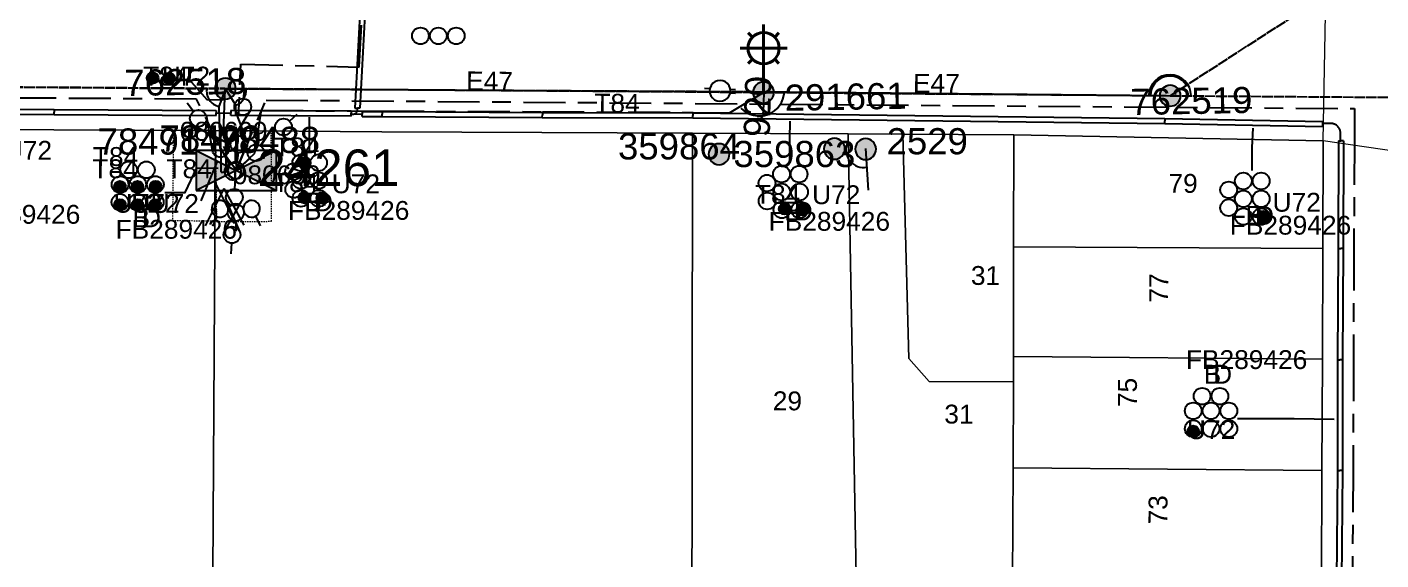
# Model space of a CAD drawing. Header units: metres. Extents: x 315298 to 316343, y 6257802 to 6258556.
# Drawn here: x 315956.2 to 316085.5, y 6258123.5 to 6258174.4 of the extents above; entities that cross this region are included whole.
import ezdxf
from ezdxf.enums import TextEntityAlignment as Align

# ---------------------------------------------------------------- set-up
doc = ezdxf.new("R2010")
doc.units = ezdxf.units.M
for name, pattern in [('Cable Exist OH', [1, 1, 0]), ('Cable Exist UG', [8.2, 4, -1.2, 1.8, -1.2]), ('HIDDEN', [0.375, 0.25, -0.125]), ('HIDDEN2', [0.1875, 0.125, -0.0625])]:
    doc.linetypes.add(name, pattern=pattern)
doc.layers.get('0').update_dxf_attribs({"color": 6})
for name, color, linetype, lineweight in [('Cadastre Buildings_SP_EXT', 9, 'Continuous', 5), ('Cadastre Land Parcels_SP_EXT', 9, 'Continuous', 5), ('Cadastre Other Property_SP_EXT', 9, 'HIDDEN', 5), ('Cadastre Roads_SP_EXT', 9, 'Continuous', 5)]:
    doc.layers.add(name, color=color, linetype=linetype, lineweight=lineweight)
for name, color, linetype in [('Duct_SP_EXT', 7, 'Continuous'), ('Equip_HV_EXT', 7, 'Continuous'), ('Equip_LV_EXT', 7, 'Continuous'), ('Equip_SP_LV_EXT', 7, 'Continuous'), ('Equip_SP_SL_EXT', 7, 'Continuous'), ('Mains_HV_EXT', 7, 'Continuous'), ('Mains_LV_EXT', 7, 'Continuous'), ('Mains_SL_EXT', 7, 'Continuous'), ('Sub_SP_EXT', 7, 'Continuous'), ('SupportsOH_SP_TR_HV_LV_SL_EXT', 7, 'Continuous'), ('Trench_SP_EXT', 7, 'Continuous')]:
    doc.layers.add(name, color=color, linetype=linetype)
doc.styles.add('iecARIAL', font='arial.ttf', dxfattribs={"height": 2})
doc.styles.add('POLE_LABEL', font='arial.ttf')
doc.styles.get("Standard").update_dxf_attribs({"font": 'arial.ttf'})
doc.styles.add('SWITCH_LABEL', font='arial.ttf', dxfattribs={"height": 2.5})

# ---------------------------------------------------------------- blocks, each defined once
blk = doc.blocks.new('SUB_PADMOUNT_EXT')
for points in [[(0, 0), (-3.84, 1.92), (-3.84, -1.92)], [(0, 0), (3.84, 1.92), (3.84, -1.92)]]:
    blk.add_hatch(color=256).paths.add_polyline_path(points)
for p, q in [((3.84, 1.92), (-3.84, -1.92)), ((-3.84, 1.92), (3.84, -1.92))]:
    blk.add_line(p, q)
blk.add_lwpolyline([(-3.84, -1.92), (3.84, -1.92), (3.84, 1.92), (-3.84, 1.92)], close=True)
for tag, height, flags, p in [('ASSET_NUM', 3.5, 8, (2, 2)), ('STREET_CODE', 0.2, 9, (1.5, 0)), ('CONSTRUCTED_VOLTAGE', 0.2, 9, (1.5, -0.2)), ('OPERATING_VOLTAGE', 0.2, 9, (1.5, -0.6)), ('ORIENTATION', 0.2, 9, (1.5, -0.8)), ('OWNED_BY', 0.2, 9, (1.5, -1)), ('OPERATED_BY', 0.2, 9, (1.5, -1.2)), ('NO_PHASES', 0.2, 9, (1.5, -0.4)), ('SECONDARY_VOLTAGE', 0.2, 9, (1.5, -1.6)), ('STATE', 0.2, 9, (1.5, -1.8)), ('SUBSTATION_TYPE', 0.2, 9, (1.5, -2.2)), ('MAINTAINED_BY', 0.2, 9, (1.5, -1.4)), ('PARENT', 0.2, 9, (1.5, -2)), ('USAGE', 0.2, 9, (1.5, -2.4)), ('LEGEND', 0.2, 9, (1.5, -2.6)), ('STREETNAME', 0.2, 9, (1.5, -3)), ('SUBURB', 0.2, 9, (1.5, -3.2)), ('Z', 0.2, 1, (1.5, -3.6)), ('LOCATION', 0.2, 9, (1.5, -2.8)), ('NOTES', 0.2, 9, (1.5, -3.4))]:
    blk.add_attdef(tag, text='', height=height, dxfattribs=dict(flags=flags)).set_placement(p, align=Align.MIDDLE_LEFT)
blk = doc.blocks.new('DUCT_EXT')
blk.add_circle((0, 0.8), 0.8)
at = {"flags": 1}
blk.add_attdef('Z', (0, 0), '', height=0.2, dxfattribs=at)
at = {"flags": 9}
for tag, p in [('DUCT_CODE', (0, 0)), ('XSECT_TYPE', (0, -0.2)), ('STATE', (0, -0.6)), ('FB_REFERENCE', (0, -0.4)), ('NOTES', (0, -0.8))]:
    blk.add_attdef(tag, text='', height=0.2, dxfattribs=at).set_placement(p, align=Align.MIDDLE_LEFT)
blk = doc.blocks.new('LV_OH_LINKS_OPEN_EXT')
for p, q in [((-0.17, 4.97), (-0.17, 5.46)), ((0.17, 4.97), (0.17, 5.46)), ((-0.17, 3), (-0.17, 2.5)), ((0.17, 3), (0.17, 2.5))]:
    blk.add_line(p, q)
blk.add_lwpolyline([(0, 2.99, 1), (0, 4.98, 1)], format="xyb", close=True)
at = {"flags": 9}
for tag, p in [('ACTUAL_STATUS', (0, 0)), ('CONSTRUCTED_VOLTAGE', (0, -0.2)), ('OPERATING_VOLTAGE', (0, -0.6)), ('ORIENTATION', (0, -0.8)), ('OWNED_BY', (0, -1)), ('STATE', (0, -1.2)), ('NO_PHASES', (0, -0.4)), ('SWITCH_TYPE', (0, -1.4)), ('USAGE', (0, -1.6)), ('LEGEND', (0, -1.8)), ('NOTES', (0, -2))]:
    blk.add_attdef(tag, text='', height=0.2, dxfattribs=at).set_placement(p, align=Align.MIDDLE_LEFT)
at = {"flags": 1}
blk.add_attdef('Z', (0, 0), '', height=0.2, dxfattribs=at)
blk = doc.blocks.new('SL_LANTERN_EXT')
at = {"lineweight": 40}
for p, q in [((-1.46, 5.68), (-1.06, 5.28)), ((0, 1.97), (0, 6.47)), ((1.46, 5.68), (1.06, 5.28)), ((-2.25, 4.22), (2.25, 4.22)), ((-1.46, 2.76), (-1.06, 3.16)), ((0, 0), (0, 2.72)), ((1.46, 2.76), (1.06, 3.16))]:
    blk.add_line(p, q, dxfattribs=at)
blk.add_circle((0, 4.22), 1.5, dxfattribs=at)
at = {"style": 'iecARIAL', "flags": 8}
blk.add_attdef('ASSET_NUM', (1.5, 1.5), '', height=2.5, dxfattribs=at)
for tag, p, height, flags in [('CONSTRUCTED_VOLTAGE', (0.98, -0.65), 0.2, 9), ('CONTROL_TYPE', (0.98, -0.85), 0.2, 9), ('LANTERN_PURPOSE', (0.98, -1.05), 0.2, 9), ('LANTERN_TYPE', (0.98, -1.25), 0.2, 9), ('NO_PHASES', (0.98, -1.45), 0.2, 9), ('LNUMBER', (2.18, -3.25), 2.5, 8), ('OPERATING_VOLTAGE', (0.98, -1.65), 0.2, 9), ('ORIENTATION', (0.98, -1.85), 0.2, 9), ('OWNED_BY', (0.98, -2.05), 0.2, 9), ('STATE', (0.98, -2.25), 0.2, 9), ('USAGE', (0.98, -2.45), 0.2, 9), ('CEXIST', (0.98, -2.65), 0.2, 9), ('CNEW', (0.98, -2.85), 0.2, 9), ('CNUMBER', (0.98, -3.05), 0.2, 9), ('CREMOVE', (0.98, -3.25), 0.2, 9), ('CREPLACE', (0.98, -3.45), 0.2, 9), ('LKINGHEIGHT', (0.98, -3.65), 0.2, 9), ('LBRACKET', (0.98, -3.85), 0.2, 9), ('LBRACKETVOCAB', (0.98, -4.05), 0.2, 9), ('LCATEGORY', (0.98, -4.25), 0.2, 9), ('LCHARGE1', (0.98, -4.45), 0.2, 9), ('LCHARGE1PERCENT', (0.98, -4.65), 0.2, 9), ('LCHARGE2', (0.98, -4.85), 0.2, 9), ('LCHARGE2PERCENT', (0.98, -5.05), 0.2, 9), ('LCHARGE3', (0.98, -5.25), 0.2, 9), ('LCHARGE3PERCENT', (0.98, -5.45), 0.2, 9), ('LEXIST', (0.98, -5.65), 0.2, 9), ('LLAMP', (0.98, -5.85), 0.2, 9), ('LLAMPVOCAB', (0.98, -6.05), 0.2, 9), ('LMAST', (0.98, -6.25), 0.2, 9), ('LMASTVOCAB', (0.98, -6.45), 0.2, 9), ('LNEW', (0.98, -6.65), 0.2, 9), ('LANTNUMBER', (0.98, -6.85), 0.2, 9), ('LOUTREACH', (0.98, -7.25), 0.2, 9), ('LOUTREACHVOCAB', (0.98, -7.45), 0.2, 9), ('LRATECODE', (0.98, -7.65), 0.2, 9), ('LREMOVE', (0.98, -7.85), 0.2, 9), ('STREETNAME', (0.98, -9.25), 0.2, 9), ('LREPLACE', (0.98, -8.05), 0.2, 9), ('LTYPE', (0.98, -8.25), 0.2, 9), ('LTYPEVOCAB', (0.98, -8.45), 0.2, 9), ('LEGEND', (0.98, -8.65), 0.2, 9), ('LOCATION', (0.98, -8.85), 0.2, 9), ('NOTES', (0.98, -9.05), 0.2, 9), ('SUBURB', (0.98, -9.45), 0.2, 1)]:
    blk.add_attdef(tag, p, '', height=height, dxfattribs=dict(flags=flags))
blk = doc.blocks.new('POLE_EXT')
blk.add_hatch(color=256).paths.add_polyline_path([(-1, 0, 1), (1, 0, 1)])
blk.add_lwpolyline([(-1, 0, 1), (1, 0, 1)], format="xyb", close=True)
for tag, height, flags, p in [('pNumber', 2.5, 8, (-17.84, 2.07)), ('OWNED_BY', 0.2, 9, (1.35, -0.4)), ('SPECIAL_USE', 0.2, 9, (1.35, -0.8)), ('STATE', 0.2, 9, (1.35, -1)), ('PARENT', 0.2, 9, (1.35, -0.6)), ('USAGE', 0.2, 9, (1.35, -1.2)), ('cLV', 0.2, 9, (1.35, -1.4)), ('hDepth', 0.2, 9, (1.35, -1.6)), ('hDia', 0.2, 9, (1.35, -1.8)), ('cHV', 0.2, 9, (1.35, -2)), ('LBRACKET', 0.2, 9, (1.35, -2.2)), ('LExisting', 0.2, 9, (1.35, -2.4)), ('LANTNUMBER', 0.2, 9, (1.35, -2.6)), ('cLinedev', 0.2, 9, (1.35, -3.4)), ('pExisting', 0.2, 9, (1.35, -3.8)), ('LOther', 0.2, 9, (1.35, -2.8)), ('LRemove', 0.2, 9, (1.35, -3)), ('LEGEND', 0.2, 9, (1.35, -3.2)), ('LOCATION', 0.2, 9, (1.35, -3.6)), ('pFooting', 0.2, 9, (1.35, -4.4)), ('pNew', 0.2, 9, (1.35, -4.6)), ('pRelocate', 0.2, 9, (1.35, -5)), ('pRemove', 0.2, 9, (1.35, -5.2)), ('PFNUMBER', 0.2, 9, (1.35, -4)), ('NEWPFNUMBER', 0.2, 9, (1.35, -4.2)), ('pReplace', 0.2, 9, (1.35, -5.4)), ('pStay', 0.2, 9, (1.35, -5.6)), ('pType', 0.2, 9, (1.35, -5.8)), ('cspan', 0.2, 9, (1.35, -6)), ('STREETNAME', 0.2, 9, (1.35, -6.2)), ('SUBURB', 0.2, 9, (1.35, -6.4)), ('OPERATED_BY', 0.2, 9, (1.36, -7.01)), ('NOTES', 0.2, 9, (1.35, -6.6)), ('MAINTAINED_BY', 0.2, 9, (1.36, -6.81))]:
    blk.add_attdef(tag, text='', height=height, dxfattribs=dict(flags=flags)).set_placement(p, align=Align.MIDDLE_LEFT)
at = {"style": 'POLE_LABEL'}
for tag, height, flags, p in [('ASSET_NUM', 2.5, 8, (2, 2)), ('STRUCTURE_PLANT_NUMBER', 0.2, 9, (1.35, 0.03)), ('STREET_CODE', 0.2, 9, (1.35, -0.2))]:
    blk.add_attdef(tag, text='', height=height, dxfattribs=dict(at, flags=flags)).set_placement(p, align=Align.MIDDLE_LEFT)
at = {"flags": 1}
blk.add_attdef('Z', (1.35, -7.33), '', height=0.2, dxfattribs=at)
blk = doc.blocks.new('LV_UG_DFUSE_CLOSED_EXT')
for points in [[(1, 0), (0, 0)], [(5.04, 0.73), (2.16, -0.72)], [(5.05, -0.71), (2.16, 0.72)], [(6.2, 0.01), (7.2, 0.01)]]:
    blk.add_lwpolyline(points)
for centre in [(1.8, 0), (5.4, 0.01)]:
    blk.add_circle(centre, 0.8)
at = {"flags": 9}
for tag, p in [('ACTUAL_STATUS', (0, 0)), ('CONSTRUCTED_VOLTAGE', (0, -0.2)), ('OPERATING_VOLTAGE', (0, -0.6)), ('ORIENTATION', (0, -0.8)), ('STATE', (0, -1)), ('SWITCH_TYPE', (0, -1.2)), ('NO_PHASES', (0, -0.4)), ('USAGE', (0, -1.4)), ('NOTES', (0, -1.6))]:
    blk.add_attdef(tag, text='', height=0.2, dxfattribs=at).set_placement(p, align=Align.MIDDLE_LEFT)
at = {"flags": 1}
blk.add_attdef('Z', (0, 0), '', height=0.2, dxfattribs=at)
blk = doc.blocks.new('LV_UG_DFUSE_OPEN_EXT')
for points in [[(1, 0), (0, 0)], [(6.2, 0.01), (7.2, 0.01)]]:
    blk.add_lwpolyline(points)
for centre in [(1.8, 0), (5.4, 0.01)]:
    blk.add_circle(centre, 0.8)
at = {"flags": 9}
for tag, p in [('ACTUAL_STATUS', (0, 0)), ('CONSTRUCTED_VOLTAGE', (0, -0.2)), ('OPERATING_VOLTAGE', (0, -0.6)), ('ORIENTATION', (0, -0.8)), ('STATE', (0, -1)), ('SWITCH_TYPE', (0, -1.2)), ('NO_PHASES', (0, -0.4)), ('USAGE', (0, -1.4)), ('NOTES', (0, -1.6))]:
    blk.add_attdef(tag, text='', height=0.2, dxfattribs=at).set_placement(p, align=Align.MIDDLE_LEFT)
at = {"flags": 1}
blk.add_attdef('Z', (0, 0), '', height=0.2, dxfattribs=at)
blk = doc.blocks.new('SWG_HOLEC_SU_EXT')
blk.add_line((1.8, -2), (5.8, -2))
for points in [[(1, 0), (0, 0)], [(6.6, 0), (7.6, 0)]]:
    blk.add_lwpolyline(points)
for points in [[(1.8, -0.8, 1), (1.8, 0.8, 1)], [(5.8, -0.8, 1), (5.8, 0.8, 1)]]:
    blk.add_lwpolyline(points, format="xyb", close=True)
at = {"style": 'SWITCH_LABEL', "flags": 8}
blk.add_attdef('ASSET_NUM', text='', height=2.5, rotation=179.9544, dxfattribs=at).set_placement((-2.4, 0), align=Align.MIDDLE_LEFT)
at = {"flags": 1}
blk.add_attdef('Z', (0, 0), '', height=0.2, dxfattribs=at)
at = {"flags": 9}
for tag, p in [('ACTUAL_STATUS', (0, -0.4)), ('CONSTRUCTED_VOLTAGE', (0, -0.6)), ('OPERATING_VOLTAGE', (0, -1)), ('ORIENTATION', (0, -1.2)), ('NO_PHASES', (0, -0.8)), ('OWNED_BY', (0, -1.4)), ('STATE', (0, -1.8)), ('SWITCH_TYPE', (0, -2)), ('STREETNAME', (0, -2.6)), ('PARENT', (0, -1.6)), ('USAGE', (0, -2.2)), ('LOCATION', (0, -2.4)), ('SUBURB', (0, -2.8)), ('NOTES', (0, -3))]:
    blk.add_attdef(tag, text='', height=0.2, dxfattribs=at).set_placement(p, align=Align.MIDDLE_LEFT)
at = {"style": 'SWITCH_LABEL', "flags": 9}
blk.add_attdef('STREET_CODE', text='', height=0.2, dxfattribs=at).set_placement((0, -0.2), align=Align.MIDDLE_LEFT)
blk = doc.blocks.new('CABLE_LARGE_EXT')
h = blk.add_hatch(color=256)
edge = h.paths.add_edge_path()
edge.add_arc((0, 0.55), 0.55, 0, 360)
blk.add_circle((0, 0.55), 0.55)
at = {"flags": 1}
blk.add_attdef('Z', (0, 0), '', height=0.2, dxfattribs=at)
at = {"flags": 9}
for tag, p in [('COND_CODE', (0, 0)), ('STATE', (0, -0.4)), ('XSECT_SIZE', (0, -0.6)), ('FB_REFERENCE', (0, -0.2)), ('NOTES', (0, -0.8))]:
    blk.add_attdef(tag, text='', height=0.2, dxfattribs=at).set_placement(p, align=Align.MIDDLE_LEFT)

msp = doc.modelspace()

# ---------------------------------------------------------------- linework, layer by layer
at = {"layer": 'Cadastre Buildings_SP_EXT', "linetype": 'Continuous'}
for points in [[(315934.49, 6258111.72), (315944.21, 6258111.68), (315946.66, 6258111.62), (315959.26, 6258111.53), (315973.86, 6258111.47), (315974.17, 6258164.46), (315958.72, 6258164.55), (315947.07, 6258164.61), (315934.8, 6258164.66), (315934.49, 6258111.72)], [(315973.86, 6258111.47), (315980.93, 6258111.49), (315990.59, 6258111.46), (316004.12, 6258111.45), (316005.12, 6258111.46), (316019.69, 6258111.34), (316019.76, 6258164.22), (316005.37, 6258164.28), (315990.07, 6258164.35), (315974.17, 6258164.46), (315973.86, 6258111.47)]]:
    msp.add_lwpolyline(points, close=True, dxfattribs=at)
at = {"layer": 'Cadastre Land Parcels_SP_EXT', "linetype": 'Continuous'}
for points in [[(316034.64, 6258164.15), (316019.76, 6258164.22), (316019.69, 6258111.34), (316035.58, 6258111.35), (316034.64, 6258164.15)], [(316039.86, 6258164.12), (316034.64, 6258164.15), (316035.58, 6258111.35), (316050.25, 6258111.34), (316050.32, 6258121.56), (316050.4, 6258132.26), (316050.43, 6258140.46), (316042.37, 6258140.5), (316040.44, 6258142.68), (316039.86, 6258164.12)], [(316050.46, 6258164.06), (316039.86, 6258164.12), (316040.44, 6258142.68), (316042.37, 6258140.5), (316050.43, 6258140.46), (316050.43, 6258142.9), (316050.44, 6258153.37), (316050.46, 6258164.06)], [(316080.03, 6258163.48), (316050.46, 6258164.06), (316050.44, 6258153.37), (316079.97, 6258153.21), (316080.03, 6258163.48)], [(316079.97, 6258153.21), (316050.44, 6258153.37), (316050.43, 6258142.9), (316079.96, 6258142.62), (316079.97, 6258153.21)], [(316079.96, 6258142.62), (316050.43, 6258142.9), (316050.43, 6258140.46), (316050.4, 6258132.26), (316079.89, 6258132), (316079.96, 6258142.62)], [(316079.89, 6258132), (316050.4, 6258132.26), (316050.32, 6258121.56), (316079.87, 6258121.5), (316079.89, 6258132)]]:
    msp.add_lwpolyline(points, close=True, dxfattribs=at)
at = {"layer": 'Cadastre Other Property_SP_EXT', "linetype": 'HIDDEN2'}
for points in [[(315974.27, 6258155.83), (315974.17, 6258164.46), (315970.14, 6258164.47), (315970.07, 6258155.89), (315974.27, 6258155.83)], [(315974.17, 6258164.46), (315974.27, 6258155.77), (315979.52, 6258155.8), (315979.51, 6258164.4), (315974.17, 6258164.46)]]:
    msp.add_lwpolyline(points, close=True, dxfattribs=at)
at = {"layer": 'Cadastre Roads_SP_EXT', "linetype": 'Continuous'}
msp.add_lwpolyline([(315947.07, 6258164.61), (315958.72, 6258164.55), (315974.17, 6258164.46), (315990.07, 6258164.35), (316005.37, 6258164.28), (316019.76, 6258164.22), (316034.64, 6258164.15), (316039.86, 6258164.12), (316050.46, 6258164.06), (316080.03, 6258163.48), (316080.22, 6258173.85), (316080.41, 6258184.23), (316049.87, 6258184.37), (316033.7, 6258184.26), (316018.96, 6258184.36), (316004.45, 6258184.42), (315989.82, 6258184.49), (315974.64, 6258184.57), (315963.05, 6258184.66), (315950.06, 6258184.69)], dxfattribs=at)
msp.add_lwpolyline([(316100.13, 6258160.18), (316090, 6258161.98), (316088.31, 6258162.28), (316080.03, 6258163.48), (316079.97, 6258153.21), (316079.96, 6258142.62), (316079.89, 6258132), (316079.87, 6258121.5), (316079.79, 6258111.17), (316079.67, 6258098.47), (316079.55, 6258086.38), (316079.33, 6258063.85), (316089.2, 6258060.77), (316099.07, 6258057.68), (316099.27, 6258110.56), (316099.3, 6258123.64), (316099.36, 6258136.71), (316099.41, 6258149.41), (316099.44, 6258157.37), (316100.13, 6258160.18)], close=True, dxfattribs=at)
at = {"layer": 'Duct_SP_EXT'}
for p, q in [((315988.33, 6258182.22), (315987.5, 6258166.62)), ((315988.81, 6258182.2), (315987.98, 6258166.6)), ((315947.08, 6258166.54), (315958.76, 6258166.48)), ((315947.08, 6258166.06), (315958.76, 6258166)), ((315958.76, 6258166.48), (315974.24, 6258166.39)), ((315958.76, 6258166.48), (315958.76, 6258166.24)), ((315958.76, 6258166), (315958.76, 6258166.24)), ((315958.76, 6258166), (315974.23, 6258165.91)), ((315974.23, 6258165.91), (315974.24, 6258166.15)), ((315974.24, 6258166.39), (315974.24, 6258166.15)), ((315987.14, 6258166.31), (315975.64, 6258166.38)), ((315975.64, 6258166.38), (315975.64, 6258166.14)), ((315975.64, 6258165.9), (315975.64, 6258166.14)), ((315987.14, 6258165.83), (315975.64, 6258165.9)), ((315987.14, 6258166.31), (315987.14, 6258166.07)), ((315987.14, 6258165.83), (315987.14, 6258166.07)), ((315987.5, 6258166.62), (315987.74, 6258166.61)), ((315987.98, 6258166.6), (315987.74, 6258166.61)), ((315988.18, 6258166.29), (315988.18, 6258166.05)), ((315988.18, 6258166.29), (315990.11, 6258166.28)), ((315988.18, 6258165.81), (315988.18, 6258166.05)), ((315988.18, 6258165.81), (315990.11, 6258165.8)), ((315990.11, 6258166.28), (316005.41, 6258166.21)), ((315990.11, 6258166.28), (315990.11, 6258166.04)), ((315990.11, 6258165.8), (315990.11, 6258166.04)), ((315990.11, 6258165.8), (316005.4, 6258165.73)), ((316005.4, 6258165.73), (316005.41, 6258165.97)), ((316005.4, 6258165.73), (316019.8, 6258165.67)), ((316005.41, 6258166.21), (316019.8, 6258166.15)), ((316005.41, 6258166.21), (316005.41, 6258165.97)), ((316019.8, 6258166.15), (316064.9, 6258165.63)), ((316019.8, 6258166.15), (316019.8, 6258165.91)), ((316019.8, 6258165.67), (316019.8, 6258165.91)), ((315974.71, 6258160.48), (315974.7, 6258164.41)), ((315974.7, 6258164.41), (315974.94, 6258164.41)), ((315975.18, 6258164.41), (315974.94, 6258164.41)), ((315975.19, 6258160.48), (315975.18, 6258164.41)), ((316019.8, 6258165.67), (316064.9, 6258165.15)), ((316064.89, 6258165.15), (316064.9, 6258165.39)), ((316064.89, 6258165.15), (316079.98, 6258164.86)), ((316064.9, 6258165.63), (316064.9, 6258165.39)), ((316064.9, 6258165.63), (316064.9, 6258165.39)), ((316064.9, 6258165.63), (316079.99, 6258165.34)), ((316064.9, 6258165.15), (316064.9, 6258165.39)), ((316079.98, 6258164.86), (316079.99, 6258165.1)), ((316079.99, 6258165.34), (316079.99, 6258165.1)), ((316081.47, 6258163.5), (316081.45, 6258153.21)), ((316081.47, 6258163.5), (316081.71, 6258163.5)), ((316081.95, 6258163.5), (316081.71, 6258163.5)), ((316081.95, 6258163.5), (316081.93, 6258153.2)), ((315974.71, 6258160.48), (315974.95, 6258160.48)), ((315975.19, 6258160.48), (315974.95, 6258160.48)), ((316081.45, 6258153.21), (316081.38, 6258142.58)), ((316081.45, 6258153.21), (316081.69, 6258153.2)), ((316081.93, 6258153.2), (316081.69, 6258153.2)), ((316081.93, 6258153.2), (316081.86, 6258142.58)), ((316081.38, 6258142.58), (316081.38, 6258132)), ((316081.38, 6258142.58), (316081.62, 6258142.58)), ((316081.86, 6258142.58), (316081.62, 6258142.58)), ((316081.86, 6258142.58), (316081.86, 6258132)), ((316081.38, 6258132), (316081.29, 6258121.49)), ((316081.38, 6258132), (316081.62, 6258132)), ((316081.86, 6258132), (316081.62, 6258132)), ((316081.86, 6258132), (316081.77, 6258121.49))]:
    msp.add_line(p, q, dxfattribs=at)
for points in [[(315970.56, 6258169.35), (315971.67, 6258169.35), (315973.35, 6258167.43), (315974.92, 6258167.41)], [(315983.17, 6258162.36), (315983.16, 6258164.03), (315983.16, 6258165.75)], [(316029.07, 6258161.39), (316029.05, 6258163.67), (316029.09, 6258165.37)], [(316073.23, 6258160.65), (316073.23, 6258162.84), (316073.32, 6258164.7)], [(315964.18, 6258160.54), (315965.07, 6258160.54), (315966.2, 6258159.35)], [(315969.32, 6258158.54), (315971.28, 6258158.54), (315972.4, 6258160.92), (315974.43, 6258160.89)], [(316071.84, 6258136.95), (316077.24, 6258136.95), (316081.08, 6258136.89)]]:
    msp.add_lwpolyline(points, dxfattribs=at)
at = {"layer": 'Mains_HV_EXT', "linetype": 'Cable Exist OH'}
for points in [[(316065.4, 6258167.8), (316096.49, 6258187.85)], [(315975.16, 6258168.47), (316026.49, 6258168.18), (316065.4, 6258167.8)]]:
    msp.add_lwpolyline(points, dxfattribs=at)
at = {"layer": 'Mains_HV_EXT', "linetype": 'Continuous'}
for points in [[(316066.96, 6258168.78, 0.758546), (316063.51, 6258167.82)], [(315976.12, 6258166.88, 0.340628), (315977.1, 6258168.44)]]:
    msp.add_lwpolyline(points, format="xyb", dxfattribs=at)
at = {"layer": 'Mains_HV_EXT', "linetype": 'Cable Exist UG'}
for points in [[(315976.17, 6258160.66), (315975.02, 6258162.17), (315972.36, 6258167.47), (315972.36, 6258167.47), (315958.74, 6258167.55), (315947.08, 6258167.61), (315934.82, 6258167.66), (315932.02, 6258167.68), (315932.02, 6258167.68), (315915.92, 6258167.76), (315903.06, 6258167.67), (315869.25, 6258167.91), (315833.63, 6258168.19), (315833.63, 6258168.19), (315830.89, 6258168.2), (315829.16, 6258169.31)], [(315976.17, 6258160.66), (315976.12, 6258166.88), (315975.12, 6258168.47)], [(315976.17, 6258160.66), (315979.01, 6258167.38), (316083.02, 6258166.57), (316083, 6258163.3), (316083, 6258163.3), (316082.95, 6258153.19), (316082.91, 6258142.62), (316082.88, 6258132), (316082.81, 6258121.5), (316082.77, 6258111.18), (316082.78, 6258109.32)]]:
    msp.add_lwpolyline(points, dxfattribs=at)
at = {"layer": 'Mains_LV_EXT', "linetype": 'Cable Exist UG'}
for points in [[(315976.17, 6258160.66), (315976.6, 6258170.81), (315976.6, 6258170.81), (315987.92, 6258170.54), (315988.58, 6258182.49), (315990.6, 6258182.47)], [(315976.17, 6258160.66), (315974.63, 6258162.75), (315974.53, 6258166.78), (315975.16, 6258168.47)], [(315976.17, 6258160.66), (315977.95, 6258162.31), (315978.56, 6258166.4), (315978.56, 6258166.4), (315990.1, 6258166.33), (316005.41, 6258166.27), (316019.81, 6258166.21), (316023.3, 6258166.17), (316026.54, 6258168.1)]]:
    msp.add_lwpolyline(points, dxfattribs=at)
at = {"layer": 'Mains_LV_EXT', "linetype": 'Continuous'}
for points in [[(316067.39, 6258167.79, 0.989622), (316063.35, 6258167.82)], [(315973.36, 6258168.53, 0.421171), (315974.53, 6258166.78)], [(316024.37, 6258166.61, 0.656457), (316028.54, 6258168.16)], [(316034.52, 6258163.23, 0.578723), (316036.4, 6258160.96)]]:
    msp.add_lwpolyline(points, format="xyb", dxfattribs=at)
at = {"layer": 'Mains_LV_EXT', "linetype": 'Cable Exist OH'}
for points in [[(315947.1, 6258168.69), (315975.12, 6258168.47)], [(315975.12, 6258168.47), (316026.67, 6258168.18)], [(316026.67, 6258168.18), (316044.87, 6258168)], [(316044.87, 6258168), (316065.4, 6258167.8)], [(316065.4, 6258167.8), (316100.7, 6258167.54)]]:
    msp.add_lwpolyline(points, dxfattribs=at)
at = {"layer": 'Mains_SL_EXT', "linetype": 'Cable Exist OH'}
for points in [[(315947.1, 6258168.69), (315975.06, 6258168.51), (316026.55, 6258168.12)], [(316026.55, 6258168.12), (316065.4, 6258167.8), (316100.7, 6258167.54)]]:
    msp.add_lwpolyline(points, dxfattribs=at)
at = {"layer": 'Trench_SP_EXT', "linetype": 'Cable Exist UG'}
for points in [[(315974.94, 6258164.41), (315975.09, 6258168.37)], [(315974.24, 6258166.15), (315975.64, 6258166.14)], [(315987.03, 6258166.06), (315988.18, 6258166.05)], [(316036.3, 6258162.76), (316036.53, 6258158.68)], [(315974.98, 6258158.94), (315972.94, 6258154.85)], [(315974.98, 6258158.94), (315977.05, 6258155.13)]]:
    msp.add_lwpolyline(points, dxfattribs=at)
for points in [[(316026.56, 6258168.09), (316026.5, 6258166.19), (316026.5, 6258166.19, -0.66527), (316025.96, 6258165.66)], [(315987.14, 6258166.07, 0.62233), (315987.74, 6258166.61)], [(316081.68, 6258163.47), (316081.67, 6258164.17), (316081.67, 6258164.17, 0.461136), (316080.67, 6258165.14), (316080.67, 6258165.14), (316079.9, 6258165.13)]]:
    msp.add_lwpolyline(points, format="xyb", dxfattribs=at)

# ---------------------------------------------------------------- block references
at = {"layer": 'Duct_SP_EXT'}
for name, p in [('DUCT_EXT', (315993.76, 6258172.71)), ('DUCT_EXT', (315995.47, 6258172.71)), ('DUCT_EXT', (315997.18, 6258172.71)), ('CABLE_LARGE_EXT', (315968.17, 6258168.94)), ('CABLE_LARGE_EXT', (315969.74, 6258168.91)), ('DUCT_EXT', (315965.88, 6258159.92)), ('DUCT_EXT', (315967.57, 6258159.92)), ('DUCT_EXT', (315965.06, 6258158.51)), ('CABLE_LARGE_EXT', (315965.05, 6258158.56)), ('DUCT_EXT', (315966.75, 6258158.52)), ('CABLE_LARGE_EXT', (315966.72, 6258158.56)), ('DUCT_EXT', (315968.43, 6258158.52)), ('CABLE_LARGE_EXT', (315968.46, 6258158.57)), ('DUCT_EXT', (315965.05, 6258156.82)), ('CABLE_LARGE_EXT', (315965.05, 6258156.82)), ('DUCT_EXT', (315966.73, 6258156.82)), ('CABLE_LARGE_EXT', (315966.73, 6258156.82)), ('DUCT_EXT', (315968.42, 6258156.82)), ('CABLE_LARGE_EXT', (315968.42, 6258156.82)), ('CABLE_LARGE_EXT', (315982.67, 6258157.51)), ('CABLE_LARGE_EXT', (315984.39, 6258157.48)), ('CABLE_LARGE_EXT', (316028.57, 6258156.44)), ('DUCT_EXT', (316068.45, 6258138.29)), ('DUCT_EXT', (316070.15, 6258138.29)), ('DUCT_EXT', (316067.6, 6258136.89)), ('DUCT_EXT', (316069.3, 6258136.89)), ('DUCT_EXT', (316071, 6258136.89)), ('DUCT_EXT', (316067.6, 6258135.19)), ('CABLE_LARGE_EXT', (316067.6, 6258135.19)), ('DUCT_EXT', (316069.3, 6258135.19)), ('DUCT_EXT', (316071, 6258135.19))]:
    msp.add_blockref(name, p, dxfattribs=at)
for name, p, rotation in [('DUCT_EXT', (315981.53, 6258161.39), 270.0364944901461), ('CABLE_LARGE_EXT', (315982.17, 6258161.38), 270.0364944901461), ('DUCT_EXT', (315983.23, 6258161.4), 270.0364944901461), ('DUCT_EXT', (315980.84, 6258160.55), 270.0364944901461), ('DUCT_EXT', (316029.06, 6258160.31), 90), ('DUCT_EXT', (316030.74, 6258160.31), 90), ('DUCT_EXT', (315980.85, 6258158.84), 270.0364944901461), ('DUCT_EXT', (315981.54, 6258159.69), 270.0364944901461), ('DUCT_EXT', (315983.23, 6258159.69), 270.0364944901461), ('DUCT_EXT', (316027.67, 6258159.45), 90), ('DUCT_EXT', (316029.08, 6258158.6), 90), ('DUCT_EXT', (316030.78, 6258158.6), 90), ('DUCT_EXT', (316071.79, 6258158.8), 90), ('DUCT_EXT', (316073.19, 6258159.65), 90), ('DUCT_EXT', (316074.89, 6258159.65), 90), ('DUCT_EXT', (315981.54, 6258157.99), 270.0364944901461), ('DUCT_EXT', (315983.25, 6258157.99), 270.0364944901461), ('DUCT_EXT', (316027.69, 6258157.74), 90), ('DUCT_EXT', (316073.19, 6258157.95), 90), ('DUCT_EXT', (316074.89, 6258157.95), 90), ('DUCT_EXT', (316029.1, 6258156.89), 90), ('DUCT_EXT', (316030.8, 6258156.9), 90), ('CABLE_LARGE_EXT', (316030.8, 6258156.9), 90), ('DUCT_EXT', (316071.79, 6258157.1), 90), ('DUCT_EXT', (316073.19, 6258156.25), 90), ('DUCT_EXT', (316074.89, 6258156.25), 90), ('CABLE_LARGE_EXT', (316074.89, 6258156.25), 90)]:
    msp.add_blockref(name, p, dxfattribs=dict(at, rotation=rotation))
at = {"layer": 'Equip_HV_EXT'}
ref = msp.add_blockref('SWG_HOLEC_SU_EXT', (315975.02, 6258162.17), dxfattribs=dict(at, rotation=296.7424368066315))
ref.add_attrib('ASSET_NUM', '78491', dxfattribs={"layer": '0', "height": 2.5, "style": 'SWITCH_LABEL'}).set_placement((315972.62, 6258163.42), align=Align.MIDDLE_RIGHT)
ref = msp.add_blockref('SWG_HOLEC_SU_EXT', (315976.09, 6258162.46), dxfattribs=dict(at, rotation=270.296659620145))
ref.add_attrib('ASSET_NUM', '78490', dxfattribs={"layer": '0', "height": 2.5, "rotation": 0.0031, "style": 'SWITCH_LABEL'}).set_placement((315973.69, 6258163.71), align=Align.MIDDLE_CENTER)
ref = msp.add_blockref('SWG_HOLEC_SU_EXT', (315976.86, 6258162.33), dxfattribs=dict(at, rotation=247.1158773382169))
ref.add_attrib('ASSET_NUM', '78488', dxfattribs={"layer": '0', "height": 2.5, "rotation": 359.9862, "style": 'SWITCH_LABEL'}).set_placement((315974.46, 6258163.58), align=Align.MIDDLE_LEFT)
at = {"layer": 'Equip_LV_EXT'}
for name, p, rotation in [('LV_UG_DFUSE_CLOSED_EXT', (315976.23, 6258161.36), 84.03254844626561), ('LV_UG_DFUSE_CLOSED_EXT', (315975.72, 6258161.27), 125.974854066035), ('LV_UG_DFUSE_OPEN_EXT', (315976.73, 6258161.12), 42.95459131668205), ('LV_UG_DFUSE_CLOSED_EXT', (315976.1, 6258159.89), 266.1867610533952)]:
    msp.add_blockref(name, p, dxfattribs=dict(at, rotation=rotation))
at = {"layer": 'Equip_SP_LV_EXT', "rotation": 88.48256121550799}
msp.add_blockref('LV_OH_LINKS_OPEN_EXT', (316026.37, 6258168.16), dxfattribs=at)
at = {"layer": 'Equip_SP_SL_EXT'}
ref = msp.add_blockref('SL_LANTERN_EXT', (316026.55, 6258168.12), dxfattribs=at)
ref.add_attrib('ASSET_NUM', '920', dxfattribs={"layer": '0', "height": 2.5, "rotation": 88.3173, "style": 'iecARIAL'}).set_placement((316028.05, 6258169.62), align=Align.BOTTOM_RIGHT)
at = {"layer": 'Sub_SP_EXT'}
ref = msp.add_blockref('SUB_PADMOUNT_EXT', (315976.17, 6258160.66), dxfattribs=at)
ref.add_attrib('ASSET_NUM', '24261', dxfattribs={"layer": '0', "height": 3.5}).set_placement((315978.17, 6258160.91), align=Align.MIDDLE_LEFT)
at = {"layer": 'SupportsOH_SP_TR_HV_LV_SL_EXT'}
ref = msp.add_blockref('POLE_EXT', (315975.12, 6258168.47), dxfattribs=at)
ref.add_attrib('ASSET_NUM', '762518', dxfattribs={"layer": '0', "height": 2.5, "rotation": 1, "style": 'POLE_LABEL'}).set_placement((315977.12, 6258169.22), align=Align.MIDDLE_RIGHT)
ref = msp.add_blockref('POLE_EXT', (316026.54, 6258168.1), dxfattribs=at)
ref.add_attrib('ASSET_NUM', '291661', dxfattribs={"layer": '0', "height": 2.5, "rotation": 1, "style": 'POLE_LABEL'}).set_placement((316028.54, 6258168.85), align=Align.TOP_LEFT)
ref = msp.add_blockref('POLE_EXT', (316065.4, 6258167.8), dxfattribs=at)
ref.add_attrib('ASSET_NUM', '762519', dxfattribs={"layer": '0', "height": 2.5, "rotation": 1, "style": 'POLE_LABEL'}).set_placement((316067.4, 6258168.55), align=Align.TOP_CENTER)
ref = msp.add_blockref('POLE_EXT', (316036.3, 6258162.7), dxfattribs=at)
ref.add_attrib('ASSET_NUM', '2529', dxfattribs={"layer": '0', "height": 2.5, "style": 'POLE_LABEL'}).set_placement((316038.3, 6258163.45), align=Align.MIDDLE_LEFT)
ref = msp.add_blockref('POLE_EXT', (316022.29, 6258162.21), dxfattribs=at)
ref.add_attrib('ASSET_NUM', '359864', dxfattribs={"layer": '0', "height": 2.5, "style": 'POLE_LABEL'}).set_placement((316024.29, 6258162.96), align=Align.MIDDLE_RIGHT)
ref = msp.add_blockref('POLE_EXT', (316033.32, 6258162.73), dxfattribs=at)
ref.add_attrib('ASSET_NUM', '359863', dxfattribs={"layer": '0', "height": 2.5, "style": 'POLE_LABEL'}).set_placement((316035.32, 6258163.48), align=Align.TOP_RIGHT)

# ---------------------------------------------------------------- texts
at = {"layer": 'Cadastre Land Parcels_SP_EXT'}
for s, rotation, p in [('79', 359.733, (316065.23, 6258158.53)), ('31', 359.5851, (316046.35, 6258149.73)), ('77', 89.6516, (316065.2, 6258148.03)), ('75', 89.994, (316062.22, 6258138.05)), ('29', 359.5668, (316027.42, 6258137.76)), ('31', 359.5848, (316043.81, 6258136.49)), ('73', 89.4998, (316065.12, 6258126.83))]:
    msp.add_text(s, height=1.8, rotation=rotation, dxfattribs=at).set_placement(p)
at = {"layer": 'Cadastre Other Property_SP_EXT'}
for s, p in [('080609', (315970.76, 6258163.5)), ('080639', (315975.83, 6258159.34))]:
    msp.add_text(s, height=1.8, dxfattribs=at).set_placement(p)
at = {"layer": 'Duct_SP_EXT'}
for s, p in [('T84', (315967.26, 6258168.77)), ('U72', (315969.05, 6258168.77)), ('U72', (315953.95, 6258161.68)), ('T84', (315979.78, 6258162)), ('T84', (315962.46, 6258161.09)), ('T84', (315962.41, 6258159.92)), ('T84', (315969.49, 6258159.92)), ('T84', (315979.68, 6258158.6)), ('U72', (315985.28, 6258158.48)), ('T84', (316025.72, 6258157.47)), ('U72', (316031.18, 6258157.44)), ('U72', (315964.44, 6258156.62)), ('U72', (315966.14, 6258156.62)), ('U72', (315967.98, 6258156.6)), ('B', (315982.67, 6258156.75)), ('D', (315983.58, 6258156.75)), ('U72', (316075.18, 6258156.72)), ('FB289426', (315949.66, 6258155.57)), ('B', (315966.25, 6258155.23)), ('D', (315967.15, 6258155.23)), ('FB289426', (315981.1, 6258155.94)), ('FB289426', (316027.03, 6258154.9)), ('B', (316028.53, 6258155.88)), ('D', (316029.43, 6258155.88)), ('B', (316072.6, 6258155.46)), ('D', (316073.5, 6258155.46)), ('FB289426', (315964.63, 6258154.14)), ('FB289426', (316071.09, 6258154.53)), ('FB289426', (316066.9, 6258141.69)), ('B', (316068.6, 6258140.29)), ('D', (316069.5, 6258140.29)), ('U72', (316067, 6258134.99))]:
    msp.add_text(s, height=1.8, dxfattribs=at).set_placement(p)
at = {"layer": 'Mains_LV_EXT'}
for s, rotation, p in [('E47', 359.3832, (315998.12, 6258168.32)), ('E47', 359.7441, (316040.82, 6258168.08)), ('T84', 359.5999, (316010.37, 6258166.19))]:
    msp.add_text(s, height=1.8, rotation=rotation, dxfattribs=at).set_placement(p)

doc.saveas('drawing.dxf')
